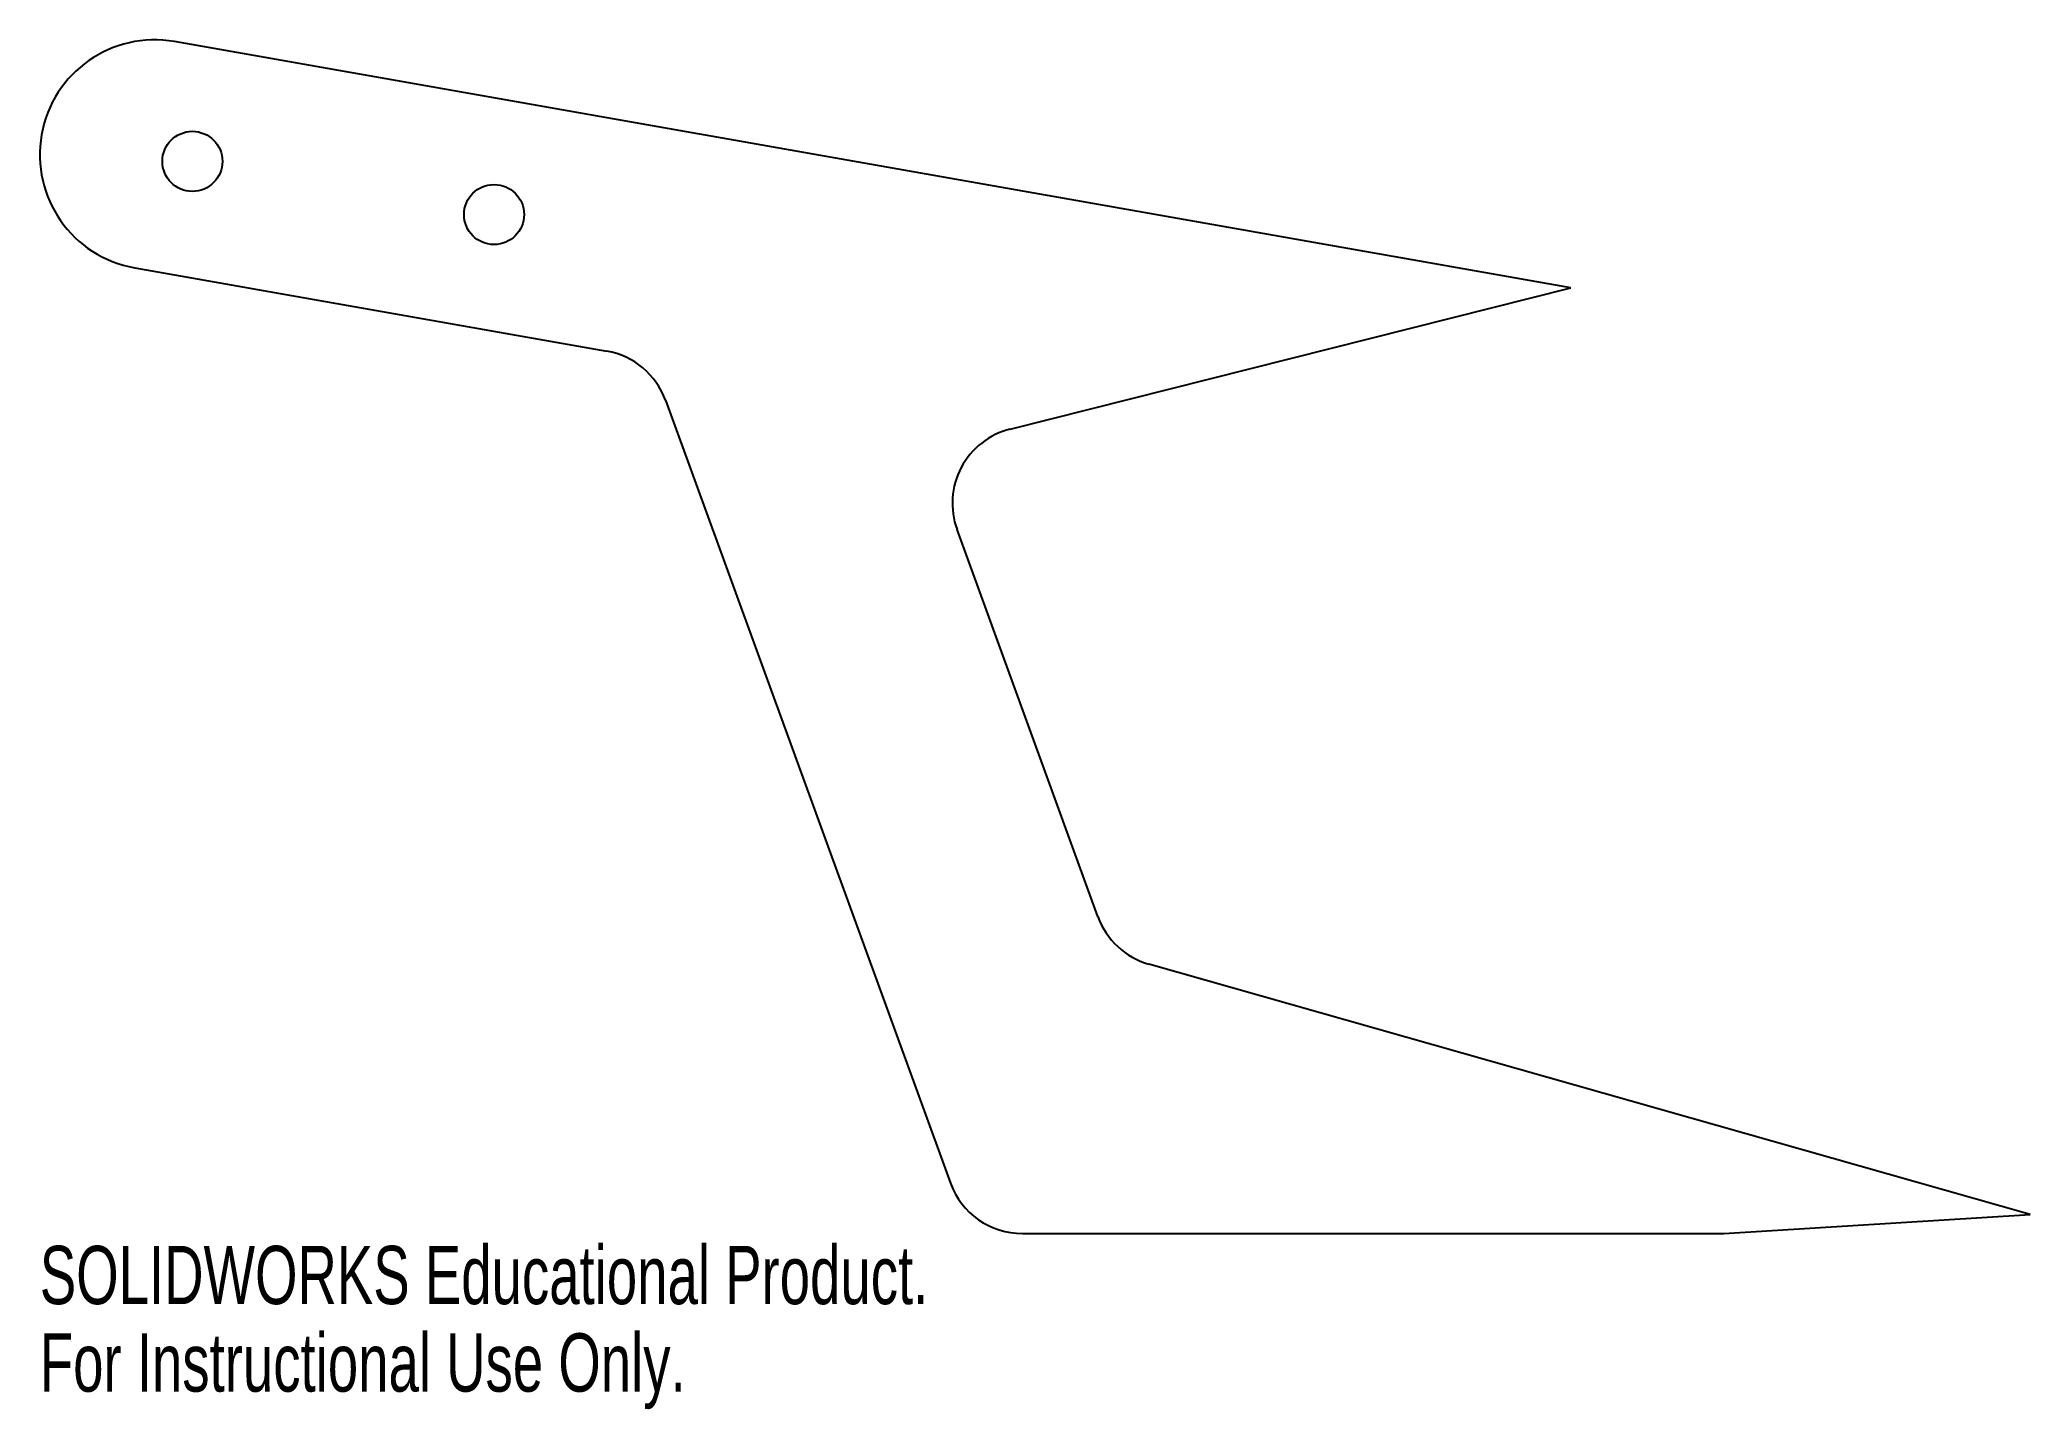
# Model space of a CAD drawing. Header units: inches. Extents: x -0.31 to 6.19, y -3.73 to 0.74.
import ezdxf

# ---------------------------------------------------------------- set-up
doc = ezdxf.new("R2010")
doc.units = ezdxf.units.IN
doc.header["$MEASUREMENT"] = 0
doc.styles.add('SLDTEXTSTYLE0', font='TXT', dxfattribs={"width": 0.7})

msp = doc.modelspace()

# ---------------------------------------------------------------- linework, layer by layer
at = {"color": 7, "linetype": 'Continuous', "lineweight": 25}
for p, q in [((4.6882, -0.0651), (0.1302, 0.7386)), ((0, 0), (1.5414, -0.2718)), ((2.8584, -0.5263), (4.6882, -0.0651)), ((1.7329, -0.4325), (2.663, -2.9879)), ((3.1445, -2.1179), (2.6846, -0.8542)), ((6.1882, -3.0899), (3.3111, -2.2729)), ((5.1882, -3.1524), (6.1882, -3.0899)), ((2.898, -3.1524), (5.1882, -3.1524))]:
    msp.add_line(p, q, dxfattribs=at)
for centre in [(0.1882, 0.3476), (1.173, 0.1739)]:
    msp.add_circle(centre, 0.098, dxfattribs=at)
for centre, radius, start, end in [((0.0651, 0.3693), 0.375, 80, 260), ((1.498, -0.518), 0.25, 20, 80), ((2.9195, -0.7687), 0.25, 104.14671, 200), ((3.3794, -2.0324), 0.25, 200, 254.14671), ((2.898, -2.9024), 0.25, 200, 270)]:
    msp.add_arc(centre, radius, start, end, dxfattribs=at)

# ---------------------------------------------------------------- texts
at = {"color": 7, "linetype": 'Continuous', "char_height": 0.1903, "attachment_point": 1, "style": 'SLDTEXTSTYLE0'}
for s, insert in [('SOLIDWORKS Educational Product.', (-0.3099, -3.1925)), ('For Instructional Use Only.', (-0.3099, -3.478))]:
    msp.add_mtext(s, dxfattribs=dict(at, insert=insert))

doc.saveas('drawing.dxf')
